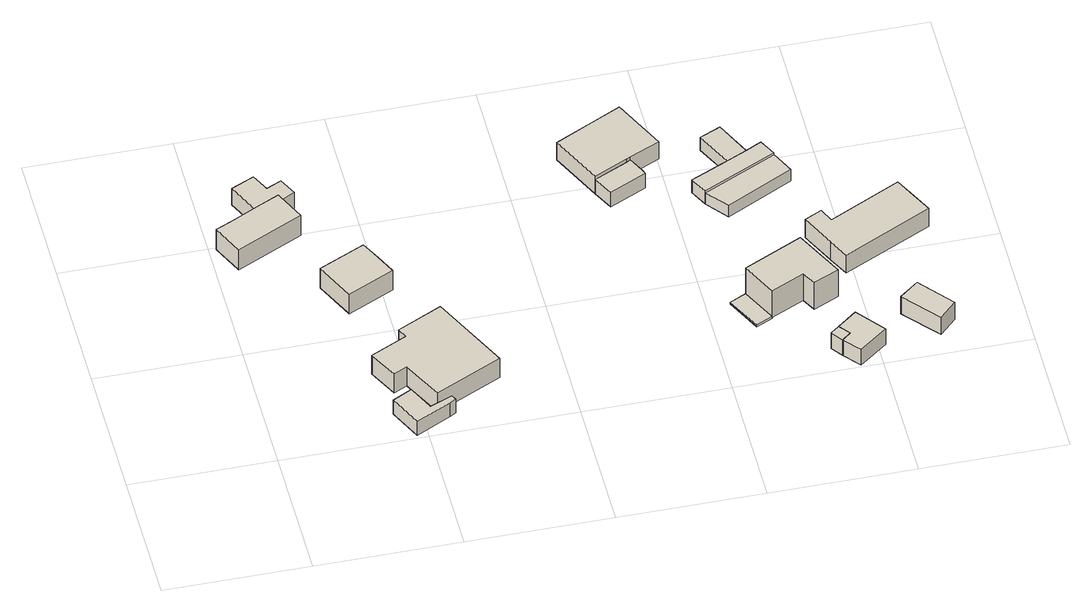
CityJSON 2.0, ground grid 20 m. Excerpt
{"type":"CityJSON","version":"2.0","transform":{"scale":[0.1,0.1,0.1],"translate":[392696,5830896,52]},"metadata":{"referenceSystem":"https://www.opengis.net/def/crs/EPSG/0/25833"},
"CityObjects":{
"building1":{"type":"Building","attributes":{"Gemeindeschluessel":"11000003","function":"31001_1312"},"address":[{"country":"Germany","locality":"Berlin","thoroughfareNumber":"28","thoroughfareName":"Heckenrosenweg"}],"children":["building1-1","building1-2"]},
"building1-1":{"type":"BuildingPart","attributes":{"BezugspunktDach":"2200","measuredHeight":4.32,"storeysAboveGround":1},"parents":["building1"],"geometry":[{"type":"MultiSurface","lod":"1","boundaries":[[[0,1,2,3,4,5,6,7]],[[8,9,10,11,12,13,14,15]],[[8,15,7,6]],[[9,8,6,5]],[[10,9,5,4]],[[16,17,10,4,3]],[[18,16,11,3,2]],[[13,12,2,1]],[[14,13,1,0]],[[15,14,0,7]],[[11,10,17,16]],[[12,11,16,18]]]}]},
"building1-2":{"type":"BuildingPart","attributes":{"BezugspunktDach":"2200","measuredHeight":2.91,"storeysAboveGround":1},"parents":["building1"],"geometry":[{"type":"Solid","lod":"1","boundaries":[[[[17,16,18,19,20,21,22,23]],[[24,25,26,27,12,11,10,28]],[[24,28,23,22]],[[25,24,22,21]],[[26,25,21,20]],[[27,26,20,19]],[[12,27,19,18]],[[28,10,17,23]],[[12,18,16,11]],[[10,11,16,17]]]]}]},
"building2":{"type":"Building","attributes":{"Gemeindeschluessel":"11000003","BezugspunktDach":"2200","function":"31001_2000","measuredHeight":2.48,"storeysAboveGround":1},"address":[{"country":"Germany","locality":"Berlin","thoroughfareNumber":"32 (1)","thoroughfareName":"Heckenrosenweg"}],"geometry":[{"type":"Solid","lod":"1","boundaries":[[[[29,30,31,32,33,34,35]],[[36,37,38,39,40,41,42]],[[36,42,35,34]],[[37,36,34,33]],[[38,37,33,32]],[[39,38,32,31]],[[40,39,31,30]],[[41,40,30,29]],[[42,41,29,35]]]]}]},
"building3":{"type":"Building","attributes":{"Gemeindeschluessel":"11000003","BezugspunktDach":"2200","function":"31001_1312","measuredHeight":4.1,"storeysAboveGround":1},"address":[{"country":"Germany","locality":"Berlin","thoroughfareNumber":"30","thoroughfareName":"Heckenrosenweg"}],"geometry":[{"type":"Solid","lod":"1","boundaries":[[[[43,44,45,46,47]],[[48,49,50,51,52]],[[48,52,47,46]],[[49,48,46,45]],[[50,49,45,44]],[[51,50,44,43]],[[52,51,43,47]]]]}]},
"building4":{"type":"Building","attributes":{"Gemeindeschluessel":"11000003","BezugspunktDach":"2200","function":"31001_1010","measuredHeight":3.4,"storeysAboveGround":1},"address":[{"country":"Germany","locality":"Berlin","thoroughfareNumber":"32","thoroughfareName":"Heckenrosenweg"}],"geometry":[{"type":"Solid","lod":"1","boundaries":[[[[53,54,55,56,57,58,59,60]],[[61,62,63,64,65,66,67,68]],[[61,68,60,59]],[[62,61,59,58]],[[63,62,58,57]],[[64,63,57,56]],[[65,64,56,55]],[[66,65,55,54]],[[67,66,54,53]],[[68,67,53,60]]]]}]},
"building5":{"type":"Building","attributes":{"Gemeindeschluessel":"11000003","function":"31001_1010"},"address":[{"country":"Germany","locality":"Berlin","thoroughfareNumber":"19","thoroughfareName":"Heckenrosenweg"}],"children":["building5-1","building5-2"]},
"building5-1":{"type":"BuildingPart","attributes":{"BezugspunktDach":"2200","measuredHeight":3.58,"storeysAboveGround":1},"parents":["building5"],"geometry":[{"type":"MultiSurface","lod":"1","boundaries":[[[69,70,71,72,73,74,75]],[[76,77,78,79,80,81,82]],[[76,82,75,74]],[[77,76,74,73]],[[78,77,73,72]],[[79,78,72,71]],[[83,84,79,71,70]],[[85,83,80,70,69]],[[82,81,69,75]],[[80,79,84,83]],[[81,80,83,85]]]}]},
"building5-2":{"type":"BuildingPart","attributes":{"BezugspunktDach":"2200","measuredHeight":2.65,"storeysAboveGround":1},"parents":["building5"],"geometry":[{"type":"MultiSurface","lod":"1","boundaries":[[[86,87,88,84,85]],[[79,89,90,91,81]],[[89,79,84,88]],[[90,89,88,87]],[[91,90,87,86]],[[81,91,86,85]],[[79,80,83,84]],[[81,92,85,83,80]]]}]},
"building6":{"type":"Building","attributes":{"Gemeindeschluessel":"11000003","function":"31001_1010"},"address":[{"country":"Germany","locality":"Berlin","thoroughfareNumber":"21","thoroughfareName":"Heckenrosenweg"}],"children":["building6-1","building6-2"]},
"building6-1":{"type":"BuildingPart","attributes":{"BezugspunktDach":"2200","measuredHeight":4.79,"storeysAboveGround":2},"parents":["building6"],"geometry":[{"type":"MultiSurface","lod":"1","boundaries":[[[93,94,95,96,97,98]],[[99,100,101,102,103,104]],[[99,104,98,97]],[[100,99,97,96]],[[101,100,96,95]],[[102,101,95,94]],[[103,102,94,93]],[[104,105,106,93,98]],[[103,106,105,104]]]}]},
"building6-2":{"type":"BuildingPart","attributes":{"BezugspunktDach":"2200","measuredHeight":0.261,"storeysAboveGround":2},"parents":["building6"],"geometry":[{"type":"Solid","lod":"1","boundaries":[[[[107,106,105,108]],[[109,110,111,112]],[[109,112,108,105]],[[110,109,105,104,103,106]],[[111,110,106,107]],[[112,111,107,108]],[[106,103,104,105]]]]}]},
"building7":{"type":"Building","attributes":{"Gemeindeschluessel":"11000003","BezugspunktDach":"2200","function":"51009_1610","measuredHeight":2.85,"storeysAboveGround":0},"address":[{"country":"Germany","locality":"Berlin"}],"geometry":[{"type":"Solid","lod":"1","boundaries":[[[[113,114,115,116]],[[117,118,119,120]],[[117,120,116,115]],[[118,117,115,114]],[[119,118,114,113]],[[120,119,113,116]]]]}]},
"building8":{"type":"Building","attributes":{"Gemeindeschluessel":"11000003","BezugspunktDach":"2200","function":"31001_1312","measuredHeight":2.86,"storeysAboveGround":1},"address":[{"country":"Germany","locality":"Berlin","thoroughfareNumber":"23","thoroughfareName":"Heckenrosenweg"}],"geometry":[{"type":"Solid","lod":"1","boundaries":[[[[114,113,121,122,123,115]],[[124,125,126,119,118,117]],[[124,117,115,123]],[[125,124,123,122]],[[126,125,122,121]],[[119,126,121,113]],[[118,119,113,114]],[[117,118,114,115]]]]}]},
"building9":{"type":"Building","attributes":{"Gemeindeschluessel":"11000003","BezugspunktDach":"2200","function":"31001_2463","measuredHeight":2.29,"storeysAboveGround":1},"address":[{"country":"Germany","locality":"Berlin","thoroughfareNumber":"19 (1)","thoroughfareName":"Heckenrosenweg"}],"geometry":[{"type":"Solid","lod":"1","boundaries":[[[[127,128,129,130,131,132,133]],[[134,135,136,137,138,139,140]],[[134,140,133,132]],[[135,134,132,131]],[[136,135,131,130]],[[137,136,130,129]],[[138,137,129,128]],[[139,138,128,127]],[[140,139,127,133]]]]}]},
"building10":{"type":"Building","attributes":{"Gemeindeschluessel":"11000003","BezugspunktDach":"2200","function":"31001_2000","measuredHeight":2.48,"storeysAboveGround":1},"address":[{"country":"Germany","locality":"Berlin","thoroughfareNumber":"97 (1)","thoroughfareName":"Schillingweg"}],"geometry":[{"type":"Solid","lod":"1","boundaries":[[[[141,142,143,144]],[[138,145,146,139]],[[138,139,144,143]],[[145,138,143,142]],[[146,145,142,141]],[[139,146,141,144]]]]}]},
"building11":{"type":"Building","attributes":{"Gemeindeschluessel":"11000003","BezugspunktDach":"2200","function":"51009_1610","measuredHeight":2.3,"storeysAboveGround":0},"address":[{"country":"Germany","locality":"Berlin"}],"geometry":[{"type":"Solid","lod":"1","boundaries":[[[[131,130,147,148]],[[149,136,135,150]],[[149,150,148,147]],[[136,149,147,130]],[[135,136,130,131]],[[150,135,131,148]]]]}]},
"building12":{"type":"Building","attributes":{"Gemeindeschluessel":"11000003","BezugspunktDach":"2200","function":"31001_2463","measuredHeight":3.05,"storeysAboveGround":1},"address":[{"country":"Germany","locality":"Berlin","thoroughfareNumber":"97 (2)","thoroughfareName":"Schillingweg"}],"geometry":[{"type":"Solid","lod":"1","boundaries":[[[[151,152,153,154]],[[155,156,157,158]],[[155,158,154,153]],[[156,155,153,152]],[[157,156,152,151]],[[158,157,151,154]]]]}]},
"building13":{"type":"Building","attributes":{"Gemeindeschluessel":"11000003","BezugspunktDach":"2200","function":"31001_1010","measuredHeight":4.83,"storeysAboveGround":1},"address":[{"country":"Germany","locality":"Berlin","thoroughfareNumber":"97","thoroughfareName":"Schillingweg"}],"geometry":[{"type":"Solid","lod":"1","boundaries":[[[[159,160,161,162,163,164,165,166]],[[167,168,169,170,171,172,173,174]],[[167,174,166,165]],[[168,167,165,164]],[[169,168,164,163]],[[170,169,163,162]],[[171,170,162,161]],[[172,171,161,160]],[[173,172,160,159]],[[174,173,159,166]]]]}]}
},
"vertices":[
[29,350,41],[121,394,41],[103,433,41],[101,437,41],[69,422,41],[55,415,41],[33,404,41],[9,393,41],[33,404,5],[55,415,5],[69,422,5],[101,437,5],[103,433,5],[121,394,5],[29,350,5],[9,393,5],[101,437,34],[69,422,34],[103,433,34],
[124,444,34],[112,469,34],[91,459,34],[79,484,34],[47,469,34],[79,484,5],[91,459,5],[112,469,5],[124,444,5],[47,469,5],
[184,1,30],[233,25,30],[242,30,30],[238,37,30],[207,24,30],[190,60,30],[163,46,30],[190,60,5],[207,24,5],[238,37,5],[242,30,5],[233,25,5],[184,1,5],[163,46,5],
[150,241,38],[214,271,38],[201,299,38],[188,326,38],[124,296,38],[188,326,3],[201,299,3],[214,271,3],[150,241,3],[124,296,3],
[173,85,38],[192,94,38],[220,38,38],[312,82,38],[259,193,38],[197,163,38],[203,149,38],[153,125,38],[203,149,4],[197,163,4],[259,193,4],[312,82,4],[220,38,4],[192,94,4],[173,85,4],[153,125,4],
[508,387,33],[555,409,33],[560,412,33],[602,431,33],[567,505,33],[520,482,33],[474,459,33],[520,482,2],[567,505,2],[602,431,2],[560,412,2],[555,409,2],[508,387,2],[474,459,2],[555,409,28],[560,412,28],[508,387,28],
[522,359,28],[573,383,28],[571,389,28],[571,389,2],[573,383,2],[522,359,2],[508,387,16],
[679,113,50],[725,135,50],[735,116,50],[770,132,50],[736,201,50],[655,162,50],[736,201,2],[770,132,2],[735,116,2],[725,135,2],[679,113,2],[655,162,2],[655,162,4],[679,113,4],
[656,102,4],[632,151,4],[655,162,1],[679,113,1],[656,102,1],[632,151,1],
[752,26,29],[764,36,29],[752,51,29],[740,42,29],[752,51,1],[764,36,1],[752,26,1],[740,42,1],
[771,3,29],[810,33,29],[779,72,29],[779,72,1],[810,33,1],[771,3,1],
[642,338,24],[744,387,24],[732,410,24],[710,399,24],[682,386,24],[676,383,24],[630,362,24],[676,383,1],[682,386,1],[710,399,1],[732,410,1],[744,387,1],[642,338,1],[630,362,1],
[666,308,21],[759,355,21],[744,387,21],[642,338,21],[759,355,1],[666,308,1],
[687,449,24],[658,436,24],[687,449,1],[658,436,1],
[884,35,32],[907,58,32],[868,105,32],[842,84,32],[868,105,1],[907,58,1],[884,35,1],[842,84,1],
[776,200,34],[790,172,34],[913,232,34],[899,260,34],[885,289,34],[786,240,34],[777,260,34],[753,248,34],[777,260,2],[786,240,2],[885,289,2],[899,260,2],[913,232,2],[790,172,2],[776,200,2],[753,248,2]
]}
